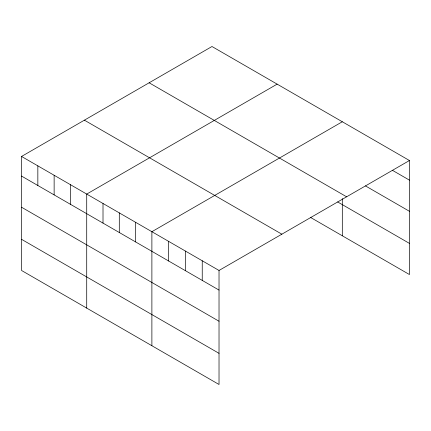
<?xml version="1.0" encoding="UTF-8"?>
<svg xmlns="http://www.w3.org/2000/svg" width="431" height="431" viewBox="0 0 431 431"><rect width="100%" height="100%" fill="white"/><g stroke="black" fill="none" stroke-linecap="round" stroke-linejoin="round"><path stroke-width="0.65" d="M21.55 156.453L219.023 270.463L219.023 384.49L21.55 270.479L21.55 156.453L211.977 46.51L409.45 160.521L409.45 274.547L310.309 217.305M277.144 84.137L86.717 194.079L86.717 308.1M342.311 121.757L151.884 231.7L151.884 345.727M219.023 270.463L409.45 160.521M392.663 170.455L409.45 180.147M365.461 185.901L409.45 211.298M149.137 82.795L346.61 196.805M337.656 201.945L409.45 243.396M84.39 120.174L281.863 234.184M21.55 176.08L219.023 290.09M21.55 207.23L219.023 321.24M21.55 239.324L219.023 353.334M342.311 198.616L342.311 235.784M202.241 260.771L202.241 280.398M185.454 251.084L185.454 270.706M168.666 241.392L168.666 261.014M135.593 222.294L135.593 241.92M119.301 212.887L119.301 232.514M103.009 203.48L103.009 223.107M70.425 184.673L70.425 204.294M54.134 175.266L54.134 194.887M37.842 165.86L37.842 185.486"/></g></svg>
